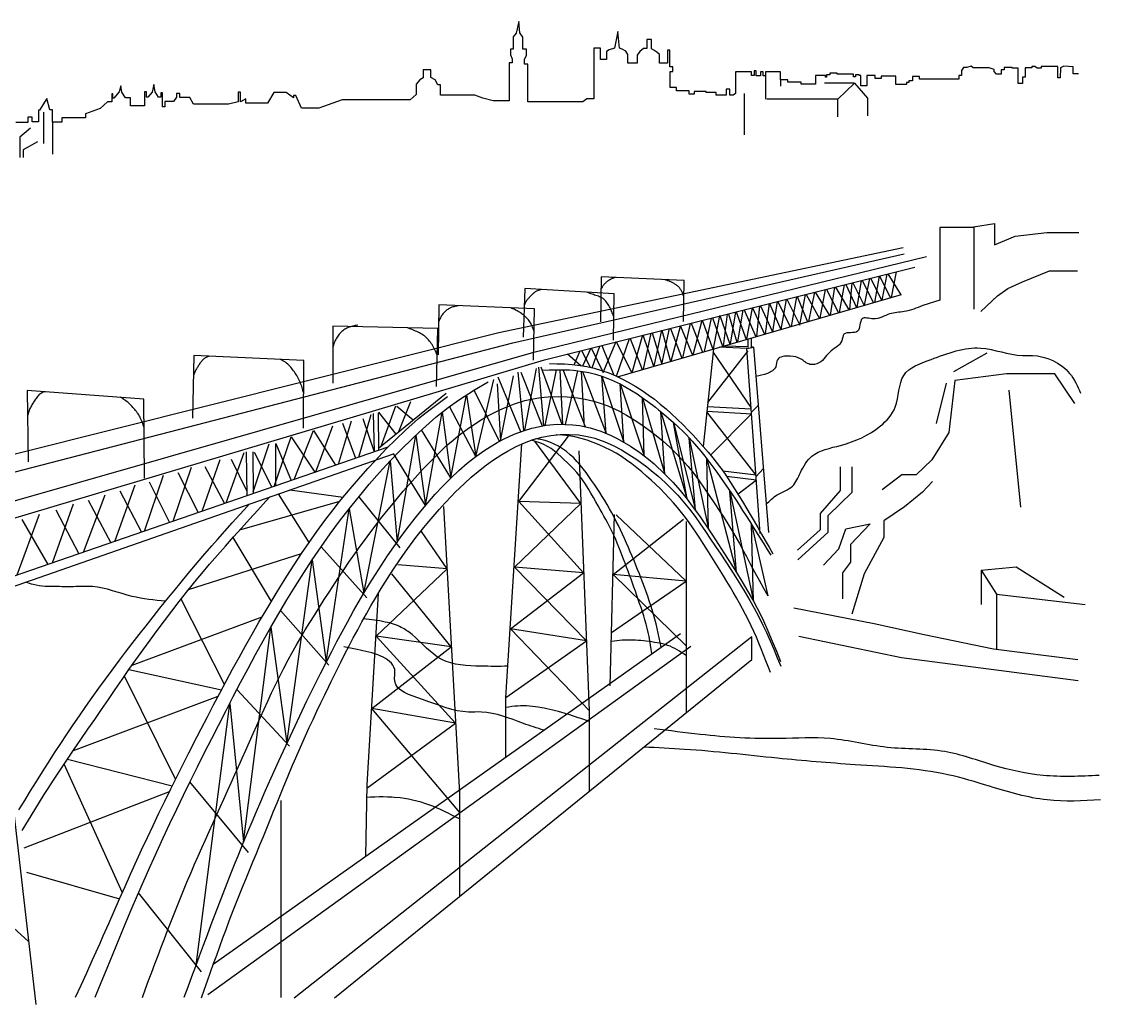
# Model space of a CAD drawing. Header units: millimetres. Extents: x 0 to 1.01, y 0 to 0.56.
# Drawn here: x 0.391 to 1.013, y -0.004 to 0.563 of the extents above; entities that cross this region are included whole.
import ezdxf

# ---------------------------------------------------------------- set-up
doc = ezdxf.new("R2010")
doc.units = ezdxf.units.MM
doc.layers.get('0').update_dxf_attribs({"color": 10})

msp = doc.modelspace()

# ---------------------------------------------------------------- linework, layer by layer
for points in [[(1.00041, 0.53291), (0.99742, 0.53291), (0.99742, 0.53685), (0.99209, 0.53721), (0.99005, 0.53641), (0.98983, 0.53058), (0.98845, 0.5305), (0.98852, 0.53699), (0.97889, 0.53699), (0.97889, 0.53612), (0.97656, 0.53612), (0.97532, 0.53706), (0.97356, 0.53706), (0.97356, 0.53634), (0.96962, 0.53634), (0.96962, 0.53101), (0.96824, 0.53101), (0.96824, 0.52737), (0.96561, 0.52737), (0.96561, 0.53604), (0.96226, 0.53604), (0.96226, 0.53648), (0.95751, 0.53648), (0.95751, 0.53524), (0.95576, 0.53524), (0.95576, 0.53262), (0.95306, 0.53262), (0.95175, 0.53429), (0.95175, 0.53539), (0.94898, 0.53634), (0.94577, 0.53634), (0.94431, 0.53634), (0.94351, 0.53634), (0.93971, 0.53634), (0.93862, 0.53736), (0.93607, 0.53655), (0.93417, 0.53655), (0.93293, 0.5348), (0.93293, 0.53182), (0.9314, 0.53182), (0.9314, 0.5297), (0.90878, 0.5297), (0.90878, 0.53123), (0.90477, 0.53123), (0.90477, 0.52883), (0.90265, 0.52883), (0.90265, 0.52781), (0.90119, 0.52781), (0.90119, 0.52664), (0.89726, 0.52664), (0.89514, 0.52664), (0.89514, 0.5316), (0.88653, 0.5316), (0.88653, 0.53023), (0.8832, 0.53023), (0.8832, 0.53194), (0.87834, 0.53194), (0.87834, 0.52602), (0.87483, 0.52602), (0.87483, 0.53198), (0.874, 0.53198), (0.874, 0.53231), (0.87173, 0.53231), (0.87173, 0.53111), (0.87058, 0.53111), (0.87058, 0.53272), (0.86119, 0.53272), (0.86119, 0.53318), (0.85703, 0.53318), (0.85703, 0.53235), (0.85504, 0.53235), (0.85504, 0.53092), (0.8544, 0.53092), (0.8544, 0.53198), (0.84876, 0.53198), (0.84876, 0.52681), (0.8404, 0.52681), (0.8404, 0.52806), (0.83281, 0.52806), (0.83281, 0.52947), (0.82849, 0.52947), (0.82849, 0.53409), (0.81993, 0.53409), (0.81993, 0.53178), (0.81851, 0.53178), (0.81851, 0.53409), (0.81695, 0.53409), (0.81695, 0.53171), (0.81456, 0.53171), (0.81456, 0.53454), (0.8133, 0.53454), (0.8133, 0.53193), (0.81173, 0.53193), (0.81173, 0.53394), (0.80257, 0.53394), (0.80257, 0.53007), (0.80257, 0.52427), (0.80257, 0.52144), (0.80116, 0.52054), (0.7993, 0.52054), (0.7993, 0.52404), (0.79714, 0.52404), (0.79714, 0.52062), (0.79133, 0.52062), (0.79133, 0.52206), (0.78564, 0.52206), (0.78564, 0.52274), (0.78083, 0.52274), (0.7788, 0.52274), (0.7788, 0.52108), (0.77579, 0.52108), (0.77579, 0.52296), (0.77142, 0.52296), (0.76849, 0.52296), (0.76849, 0.52499), (0.76488, 0.52499), (0.76488, 0.53424), (0.76638, 0.53424), (0.76638, 0.53695), (0.76458, 0.53695), (0.76458, 0.54642), (0.7633, 0.54642), (0.7633, 0.53898), (0.75961, 0.53898), (0.75878, 0.53898), (0.75878, 0.54296), (0.75878, 0.54402), (0.7572, 0.54537), (0.75547, 0.54642), (0.75404, 0.54725), (0.75404, 0.55259), (0.75148, 0.55259), (0.75148, 0.54755), (0.74945, 0.54755), (0.74735, 0.54574), (0.74577, 0.54356), (0.74577, 0.53898), (0.74043, 0.53898), (0.74043, 0.54394), (0.73925, 0.54601), (0.73712, 0.54709), (0.73561, 0.54761), (0.73457, 0.55729), (0.73278, 0.54757), (0.72971, 0.54677), (0.72816, 0.54568), (0.72816, 0.54281), (0.72816, 0.54116), (0.72466, 0.54116), (0.72466, 0.54757), (0.72089, 0.54757), (0.72089, 0.51848), (0.71877, 0.51848), (0.71672, 0.51848), (0.71454, 0.51679), (0.68278, 0.51679), (0.68278, 0.53839), (0.68072, 0.53839), (0.68072, 0.54129), (0.68198, 0.54336), (0.68198, 0.54702), (0.67989, 0.54702), (0.67989, 0.55409), (0.67817, 0.55649), (0.6775, 0.563), (0.67606, 0.5564), (0.67429, 0.5542), (0.67429, 0.54703), (0.67272, 0.54703), (0.67272, 0.54387), (0.67362, 0.54153), (0.67362, 0.53919), (0.67205, 0.53919), (0.67205, 0.51725), (0.66274, 0.51725), (0.65668, 0.51887), (0.65215, 0.52057), (0.63236, 0.52057), (0.63236, 0.52651), (0.63088, 0.52651), (0.62927, 0.52947), (0.62684, 0.53074), (0.62684, 0.53511), (0.62236, 0.53511), (0.62236, 0.53064), (0.62047, 0.52932), (0.61837, 0.5268), (0.61837, 0.52096), (0.61476, 0.51785), (0.57552, 0.51785), (0.5622, 0.51303), (0.55205, 0.51303), (0.54886, 0.52034), (0.54746, 0.52034), (0.54746, 0.51909), (0.54333, 0.52213), (0.53617, 0.52213), (0.53251, 0.5159), (0.52129, 0.5159)], [(0.81993, 0.53178), (0.81993, 0.51824)], [(0.82849, 0.52947), (0.82849, 0.52566)], [(0.52129, 0.5159), (0.51996, 0.5159), (0.51996, 0.51847), (0.51704, 0.51664), (0.51704, 0.52222), (0.51554, 0.52222), (0.51554, 0.51672), (0.51004, 0.51539), (0.48977, 0.51539), (0.48777, 0.51922), (0.48202, 0.51922), (0.48202, 0.52147), (0.4801, 0.52147), (0.4801, 0.5193), (0.47827, 0.51689), (0.47326, 0.51689), (0.47326, 0.51389), (0.47195, 0.51389), (0.47195, 0.52194), (0.47099, 0.52194), (0.47099, 0.51941), (0.46971, 0.51941), (0.46778, 0.5225), (0.46694, 0.52676), (0.46606, 0.52235), (0.46355, 0.51935), (0.46265, 0.51935), (0.46265, 0.52241), (0.46162, 0.52241), (0.46162, 0.51445), (0.45349, 0.51445), (0.45349, 0.51907), (0.45059, 0.51907), (0.44844, 0.52224), (0.44785, 0.526), (0.44699, 0.5224), (0.44387, 0.5188), (0.44333, 0.5188), (0.44333, 0.52132), (0.44263, 0.52132), (0.44263, 0.51665), (0.4402, 0.51665), (0.43595, 0.51288), (0.42746, 0.50971), (0.42746, 0.50745), (0.41379, 0.50745), (0.41379, 0.50503), (0.40852, 0.50503), (0.40852, 0.51202), (0.40697, 0.51202), (0.40526, 0.51862), (0.40099, 0.5118), (0.40038, 0.5118), (0.40038, 0.5051), (0.39666, 0.5051), (0.39666, 0.50776), (0.39433, 0.50776), (0.39433, 0.50471), (0.38735, 0.50471)], [(0.87119, 0.52742), (0.85395, 0.52742)], [(0.86165, 0.50811), (0.86165, 0.51824), (0.87119, 0.52742), (0.8788, 0.51885), (0.8788, 0.50871)], [(0.80765, 0.52157), (0.80765, 0.49769)], [(0.86165, 0.51824), (0.82059, 0.51824)], [(0.40328, 0.51075), (0.40328, 0.49267)], [(0.40849, 0.50505), (0.40849, 0.48658)], [(0.39572, 0.50142), (0.38962, 0.49641), (0.38962, 0.48462)], [(0.39984, 0.49366), (0.39159, 0.48894), (0.39159, 0.48452)], [(0.94021, 0.39714), (0.94021, 0.44425), (0.92048, 0.44425), (0.92048, 0.40234)], [(0.93993, 0.44452), (0.95193, 0.44656), (0.95193, 0.43419), (0.96396, 0.43917), (0.98218, 0.44141), (1.00057, 0.44141)], [(-0.00123, 0.21627), (0.66598, 0.38359), (0.89927, 0.43265)], [(-0.0001, 0.17594), (0.68614, 0.37236), (0.91285, 0.42752)], [(0.00014, 0.20312), (0.67409, 0.3777), (0.89988, 0.42893)], [(-0.00062, 0.16113), (0.6923, 0.36779), (0.90604, 0.42129)], [(0.88724, 0.40227), (0.89005, 0.41729)], [(0.8905, 0.4174), (0.89805, 0.40539)], [(0.89265, 0.40383), (0.89544, 0.41864)], [(0.94402, 0.39571), (0.95364, 0.40481), (0.95966, 0.40894), (0.96808, 0.41289), (0.98373, 0.41924), (0.99989, 0.41924)], [(0.77255, 0.39004), (0.77299, 0.41354), (0.72497, 0.41583), (0.72464, 0.38982)], [(0.7334, 0.41543), (0.73309, 0.41535), (0.73278, 0.41526), (0.73248, 0.41517), (0.73217, 0.41506), (0.73187, 0.41495), (0.73157, 0.41483), (0.73128, 0.4147), (0.73099, 0.41456), (0.73071, 0.41441), (0.73042, 0.41426), (0.73014, 0.41409), (0.72987, 0.41392), (0.72959, 0.41375), (0.72932, 0.41357), (0.72905, 0.41338), (0.72879, 0.41319), (0.72853, 0.413), (0.72827, 0.4128), (0.72801, 0.4126), (0.72776, 0.41239), (0.72752, 0.41218), (0.72728, 0.41196), (0.72706, 0.41173), (0.72684, 0.41149), (0.72663, 0.41124), (0.72643, 0.41099), (0.72624, 0.41073), (0.72605, 0.41046), (0.72587, 0.41019), (0.7257, 0.40992), (0.72553, 0.40964), (0.72536, 0.40936), (0.7252, 0.40908), (0.72504, 0.4088), (0.72488, 0.40852)], [(0.77281, 0.40389), (0.77269, 0.40433), (0.77257, 0.40477), (0.77243, 0.4052), (0.77229, 0.40563), (0.77213, 0.40606), (0.77197, 0.40649), (0.77179, 0.40691), (0.77159, 0.40732), (0.77138, 0.40773), (0.77115, 0.40813), (0.77091, 0.40851), (0.77065, 0.40889), (0.77037, 0.40925), (0.77008, 0.40959), (0.76977, 0.40992), (0.76944, 0.41024), (0.76909, 0.41054), (0.76874, 0.41082), (0.76837, 0.41109), (0.76799, 0.41135), (0.7676, 0.4116), (0.76721, 0.41183), (0.76682, 0.41205), (0.76641, 0.41227), (0.76601, 0.41247), (0.76559, 0.41266), (0.76518, 0.41285), (0.76476, 0.41302), (0.76434, 0.41319), (0.76391, 0.41335), (0.76349, 0.41351), (0.76306, 0.41366), (0.76263, 0.4138), (0.76219, 0.41394), (0.76176, 0.41407)], [(0.86247, 0.39512), (0.86544, 0.41113)], [(0.86622, 0.41132), (0.87234, 0.39797)], [(0.86847, 0.39685), (0.86988, 0.41224)], [(0.87033, 0.41235), (0.87682, 0.39926)], [(0.8727, 0.39807), (0.87522, 0.41358)], [(0.87556, 0.41366), (0.88227, 0.40083)], [(0.87708, 0.39934), (0.8801, 0.4148)], [(0.88054, 0.41491), (0.88691, 0.40218)], [(0.88293, 0.40102), (0.88555, 0.41616)], [(0.88559, 0.41617), (0.89205, 0.40366)], [(0.73207, 0.37921), (0.73251, 0.40588), (0.6811, 0.40894), (0.68012, 0.38093)], [(0.69042, 0.40839), (0.68997, 0.40826), (0.68952, 0.40813), (0.68908, 0.40799), (0.68864, 0.40783), (0.68822, 0.40766), (0.68781, 0.40746), (0.6874, 0.40725), (0.68701, 0.40702), (0.68664, 0.40676), (0.68627, 0.40648), (0.68592, 0.40619), (0.68557, 0.40588), (0.68523, 0.40556), (0.6849, 0.40523), (0.68457, 0.40489), (0.68424, 0.40455), (0.68392, 0.40421), (0.68359, 0.40387), (0.68327, 0.40352), (0.68295, 0.40318), (0.68264, 0.40283), (0.68234, 0.40248), (0.68206, 0.40211), (0.68179, 0.40174), (0.68155, 0.40135), (0.68133, 0.40095), (0.68113, 0.40053), (0.68095, 0.40011), (0.68077, 0.39967)], [(0.73229, 0.39295), (0.73201, 0.39364), (0.73172, 0.39434), (0.73143, 0.39503), (0.73113, 0.39572), (0.73082, 0.3964), (0.73049, 0.39708), (0.73016, 0.39776), (0.7298, 0.39844), (0.72944, 0.39911), (0.72905, 0.39977), (0.72864, 0.40042), (0.7282, 0.40105), (0.72774, 0.40164), (0.72723, 0.4022), (0.72669, 0.40271), (0.72611, 0.40316), (0.72549, 0.40355), (0.72484, 0.4039), (0.72415, 0.40422), (0.72345, 0.4045), (0.72273, 0.40476), (0.722, 0.40501), (0.72126, 0.40524), (0.72053, 0.40548), (0.7198, 0.40573), (0.71908, 0.40598), (0.71836, 0.40625), (0.71766, 0.40652), (0.71696, 0.40681)], [(0.73449, 0.35814), (0.89841, 0.4055)], [(0.83214, 0.4028), (0.83975, 0.38791), (0.84299, 0.40551)], [(0.84337, 0.4056), (0.85096, 0.39179)], [(0.8449, 0.39004), (0.84824, 0.40683)], [(0.84847, 0.40688), (0.85687, 0.3935)], [(0.85137, 0.39191), (0.85444, 0.40838)], [(0.85498, 0.40851), (0.86203, 0.39499)], [(0.85743, 0.39366), (0.85982, 0.40972)], [(0.86024, 0.40983), (0.86795, 0.3967)], [(0.68598, 0.36771), (0.68665, 0.39725), (0.63135, 0.39951), (0.63096, 0.37077)], [(0.64268, 0.39905), (0.64214, 0.39896), (0.6416, 0.39887), (0.64106, 0.39877), (0.64053, 0.39865), (0.64, 0.39852), (0.63948, 0.39837), (0.63896, 0.3982), (0.63846, 0.398), (0.63796, 0.39778), (0.63747, 0.39753), (0.63699, 0.39726), (0.63653, 0.39697), (0.63608, 0.39665), (0.63565, 0.39631), (0.63523, 0.39595), (0.63482, 0.39558), (0.63444, 0.39519), (0.63408, 0.39478), (0.63373, 0.39435), (0.6334, 0.39391), (0.63309, 0.39346), (0.6328, 0.393), (0.63253, 0.39253), (0.63228, 0.39205), (0.63204, 0.39156), (0.63181, 0.39107), (0.6316, 0.39056), (0.63141, 0.39006), (0.63122, 0.38955)], [(0.81494, 0.38138), (0.81664, 0.39892)], [(0.81707, 0.39902), (0.82391, 0.38397)], [(0.81979, 0.38278), (0.82214, 0.40029)], [(0.82227, 0.40033), (0.82871, 0.38536)], [(0.82415, 0.38404), (0.82681, 0.40146)], [(0.82701, 0.40151), (0.83416, 0.38693)], [(0.82895, 0.38543), (0.83195, 0.40275)], [(0.8348, 0.38712), (0.83786, 0.40423)], [(0.83813, 0.4043), (0.84419, 0.38983)], [(0.92048, 0.40234), (0.91063, 0.39915)], [(0.68635, 0.38414), (0.68614, 0.3848), (0.68592, 0.38546), (0.68569, 0.38611), (0.68544, 0.38675), (0.68517, 0.38738), (0.68489, 0.388), (0.68458, 0.38861), (0.68424, 0.3892), (0.68388, 0.38978), (0.68348, 0.39035), (0.68307, 0.39089), (0.68262, 0.39142), (0.68216, 0.39194), (0.68167, 0.39243), (0.68116, 0.39291), (0.68064, 0.39337), (0.6801, 0.39381), (0.67955, 0.39424), (0.67899, 0.39464), (0.67842, 0.39503), (0.67784, 0.3954), (0.67725, 0.39575), (0.67665, 0.39609), (0.67604, 0.39641), (0.67542, 0.39672), (0.6748, 0.39701), (0.67417, 0.39729), (0.67354, 0.39756), (0.6729, 0.39781)], [(0.78981, 0.37412), (0.7936, 0.39337), (0.79937, 0.37688)], [(0.79567, 0.37582), (0.79785, 0.39421)], [(0.79853, 0.39438), (0.80338, 0.37804)], [(0.79964, 0.37696), (0.80278, 0.39545)], [(0.80291, 0.39548), (0.80876, 0.3796)], [(0.80382, 0.37817), (0.80697, 0.3965)], [(0.80755, 0.39664), (0.81429, 0.38119)], [(0.80909, 0.37969), (0.81242, 0.39786)], [(0.81228, 0.39783), (0.8193, 0.38264)], [(0.63004, 0.35243), (0.63078, 0.38598), (0.5702, 0.38723), (0.57017, 0.35446)], [(0.5846, 0.38787), (0.58388, 0.38773), (0.58317, 0.38758), (0.58246, 0.38743), (0.58175, 0.38727), (0.58105, 0.38709), (0.58037, 0.38689), (0.57969, 0.38667), (0.57902, 0.38643), (0.57837, 0.38615), (0.57774, 0.38583), (0.57712, 0.38548), (0.57653, 0.38509), (0.57596, 0.38466), (0.57541, 0.3842), (0.57488, 0.3837), (0.57438, 0.38318), (0.57391, 0.38263), (0.57346, 0.38207), (0.57304, 0.38148), (0.57265, 0.38088), (0.57229, 0.38026), (0.57195, 0.37963), (0.57164, 0.37899), (0.57135, 0.37834), (0.57108, 0.37768), (0.57083, 0.37701), (0.5706, 0.37634), (0.57039, 0.37566), (0.57019, 0.37497)], [(0.63044, 0.37059), (0.63011, 0.37137), (0.62977, 0.37214), (0.62942, 0.3729), (0.62906, 0.37366), (0.62869, 0.37441), (0.62829, 0.37516), (0.62788, 0.37589), (0.62745, 0.37661), (0.62699, 0.37732), (0.6265, 0.37802), (0.62599, 0.3787), (0.62545, 0.37935), (0.62489, 0.37998), (0.62429, 0.38057), (0.62367, 0.38114), (0.62302, 0.38166), (0.62233, 0.38215), (0.62163, 0.3826), (0.6209, 0.38302), (0.62015, 0.38341), (0.61939, 0.38378), (0.61862, 0.38414), (0.61785, 0.38448), (0.61707, 0.38481), (0.61629, 0.38513), (0.61551, 0.38545), (0.61472, 0.38575), (0.61394, 0.38605), (0.61315, 0.38634)], [(0.76506, 0.38601), (0.77165, 0.36888)], [(0.76538, 0.36706), (0.77075, 0.38723), (0.77768, 0.37062)], [(0.77208, 0.369), (0.7765, 0.38887)], [(0.77698, 0.38899), (0.78352, 0.3723)], [(0.77811, 0.37074), (0.78325, 0.39081), (0.78954, 0.37404)], [(0.78461, 0.37262), (0.78872, 0.39193)], [(0.78932, 0.39208), (0.79509, 0.37565)], [(0.73389, 0.35842), (0.74135, 0.38007)], [(0.74184, 0.38019), (0.74878, 0.36227)], [(0.74298, 0.36059), (0.74913, 0.38231), (0.75529, 0.36415)], [(0.74956, 0.36249), (0.75397, 0.38323)], [(0.7545, 0.38336), (0.7601, 0.36535), (0.76451, 0.38587)], [(0.75562, 0.36424), (0.75999, 0.38497), (0.76507, 0.36697)], [(0.80989, 0.37504), (0.80991, 0.37993)], [(0.81181, 0.37509), (0.81188, 0.3805)], [(0.71444, 0.36441), (0.71931, 0.37473), (0.72628, 0.3606), (0.73376, 0.37852), (0.7425, 0.36045)], [(0.71989, 0.36328), (0.72433, 0.37581)], [(0.72536, 0.37607), (0.73235, 0.35909)], [(0.78981, 0.37412), (0.78399, 0.3179)], [(0.81681, 0.26759), (0.80918, 0.37447), (0.79308, 0.37507)], [(0.80989, 0.37532), (0.79567, 0.37582)], [(0.80918, 0.37447), (0.81289, 0.37521), (0.82159, 0.26827)], [(0.81289, 0.37521), (0.81181, 0.37525)], [(0.55333, 0.32843), (0.55349, 0.36742), (0.49009, 0.3704), (0.48926, 0.33427)], [(0.49894, 0.36999), (0.49845, 0.36982), (0.49797, 0.36964), (0.49751, 0.36944), (0.49706, 0.36921), (0.49662, 0.36896), (0.49621, 0.36869), (0.49581, 0.36839), (0.49543, 0.36806), (0.49507, 0.3677), (0.49472, 0.36732), (0.49439, 0.36693), (0.49407, 0.36652), (0.49376, 0.36609), (0.49346, 0.36566), (0.49317, 0.36522), (0.49288, 0.36478), (0.49259, 0.36435), (0.49231, 0.36391), (0.49204, 0.36347), (0.49177, 0.36303), (0.49151, 0.36258), (0.49126, 0.36214), (0.49102, 0.36168), (0.49079, 0.36123), (0.49058, 0.36077), (0.49037, 0.3603), (0.49018, 0.35983), (0.49, 0.35935), (0.48983, 0.35887)], [(0.55341, 0.34861), (0.5532, 0.34944), (0.55298, 0.35026), (0.55274, 0.35107), (0.5525, 0.35188), (0.55224, 0.35268), (0.55196, 0.35348), (0.55166, 0.35426), (0.55135, 0.35504), (0.55101, 0.35581), (0.55065, 0.35657), (0.55027, 0.35731), (0.54986, 0.35804), (0.54942, 0.35877), (0.54897, 0.35948), (0.5485, 0.36019), (0.54802, 0.36088), (0.54751, 0.36157), (0.547, 0.36225), (0.54647, 0.36292), (0.54593, 0.36358), (0.54537, 0.36422), (0.54479, 0.36483), (0.54418, 0.36541), (0.54355, 0.36595), (0.54288, 0.36644), (0.54218, 0.3669), (0.54146, 0.36732), (0.54072, 0.3677), (0.53995, 0.36806)], [(0.70558, 0.37125), (0.71335, 0.3646)], [(0.70953, 0.36505), (0.71294, 0.37296)], [(0.71377, 0.37317), (0.71864, 0.36357)], [(0.78661, 0.34324), (0.80996, 0.37295)], [(0.81162, 0.34029), (0.78964, 0.37246)], [(0.9285, 0.3612), (0.94782, 0.37195)], [(0.68104, 0.32723), (0.68772, 0.3628)], [(0.69192, 0.32982), (0.68911, 0.36357)], [(0.70261, 0.33062), (0.69034, 0.36357)], [(0.69148, 0.36184), (0.69529, 0.362), (0.6991, 0.36211), (0.70291, 0.36213), (0.70671, 0.36201), (0.70908, 0.36184), (0.71427, 0.36118), (0.71802, 0.36045), (0.72173, 0.35952), (0.72539, 0.3584), (0.72898, 0.3571), (0.7309, 0.35632), (0.73593, 0.35396), (0.73928, 0.35216), (0.74256, 0.35023), (0.74578, 0.34817), (0.74893, 0.34602), (0.75203, 0.34378), (0.75635, 0.34047), (0.75808, 0.3391), (0.76103, 0.33669), (0.76394, 0.33422), (0.76679, 0.33169), (0.76957, 0.32911), (0.7723, 0.32646), (0.77424, 0.32449), (0.77753, 0.32095), (0.78004, 0.3181), (0.78249, 0.31519), (0.78489, 0.31223), (0.78723, 0.30922), (0.78952, 0.30618), (0.79177, 0.3031), (0.79398, 0.29999), (0.7961, 0.29694), (0.79831, 0.29371), (0.80044, 0.29055), (0.80254, 0.28738), (0.80462, 0.2842), (0.80669, 0.281), (0.80874, 0.2778), (0.81077, 0.27459), (0.8128, 0.27137), (0.81545, 0.26715), (0.81684, 0.26492), (0.81885, 0.2617), (0.82086, 0.25846), (0.82286, 0.25523)], [(0.69272, 0.32998), (0.69926, 0.36211)], [(0.69518, 0.36567), (0.69954, 0.3656), (0.7039, 0.36547), (0.70823, 0.3652), (0.71297, 0.36467), (0.71683, 0.364), (0.72107, 0.36301), (0.72526, 0.36177), (0.72938, 0.36031), (0.73343, 0.35864), (0.73739, 0.35677), (0.74066, 0.35506), (0.74502, 0.35252), (0.74869, 0.35017), (0.75226, 0.34768), (0.75574, 0.34507), (0.75914, 0.34234), (0.76247, 0.33952), (0.76572, 0.33661), (0.76891, 0.33362), (0.77251, 0.33012), (0.77512, 0.32749), (0.77814, 0.32434), (0.78109, 0.32115), (0.78399, 0.3179), (0.7868, 0.31459), (0.78955, 0.31122), (0.79331, 0.30632), (0.79478, 0.3043), (0.79727, 0.30074), (0.79968, 0.29713), (0.80204, 0.29347), (0.80434, 0.28978), (0.8066, 0.28606), (0.80911, 0.28186), (0.81105, 0.27858), (0.81324, 0.27482), (0.81542, 0.27106), (0.8176, 0.2673), (0.81976, 0.26353), (0.82192, 0.25976), (0.82408, 0.25599)], [(0.70284, 0.33061), (0.70133, 0.36212)], [(0.71604, 0.32917), (0.70319, 0.36212)], [(0.70456, 0.33056), (0.71159, 0.36152)], [(0.71546, 0.32929), (0.71361, 0.36126)], [(0.71427, 0.36118), (0.72785, 0.32541), (0.72539, 0.3584), (0.73812, 0.32028), (0.73593, 0.35396), (0.74986, 0.31244), (0.74893, 0.34602), (0.76187, 0.30191), (0.75955, 0.33789), (0.7746, 0.28756), (0.76679, 0.33169), (0.77941, 0.28105), (0.77588, 0.32272), (0.78699, 0.27007), (0.78606, 0.31073), (0.80314, 0.24521), (0.79938, 0.29213), (0.81286, 0.22869), (0.81179, 0.27298), (0.82126, 0.23173)], [(0.43305, 0.00009), (0.43648, 0.00853), (0.43992, 0.01695), (0.44338, 0.02537), (0.44685, 0.03379), (0.45036, 0.04219), (0.45389, 0.05057), (0.45747, 0.05893), (0.4611, 0.06728), (0.46478, 0.07559), (0.46687, 0.08025), (0.47233, 0.09214), (0.4762, 0.10038), (0.48012, 0.10859), (0.48409, 0.11677), (0.4881, 0.12494), (0.49215, 0.13309), (0.49623, 0.14123), (0.50034, 0.14936), (0.50419, 0.15692), (0.50862, 0.16558), (0.5128, 0.17367), (0.51702, 0.18174), (0.52129, 0.18979), (0.52561, 0.1978), (0.53001, 0.20577), (0.53448, 0.2137), (0.53903, 0.22158), (0.54368, 0.2294), (0.54844, 0.23715), (0.55342, 0.245), (0.55832, 0.25244), (0.56345, 0.25996), (0.56872, 0.26739), (0.57412, 0.27472), (0.57967, 0.28194), (0.58725, 0.29135), (0.5912, 0.29603), (0.59719, 0.30288), (0.60335, 0.30959), (0.60966, 0.31614), (0.61615, 0.32253), (0.62003, 0.3262), (0.62969, 0.33475), (0.6368, 0.34043), (0.6427, 0.34467), (0.65193, 0.35052), (0.65979, 0.35512)], [(0.49131, 0.01855), (0.51071, 0.16962), (0.51874, 0.08956), (0.53448, 0.2137), (0.5437, 0.1466), (0.55832, 0.25244), (0.56636, 0.19338), (0.57967, 0.28194), (0.5881, 0.23318), (0.60335, 0.30959), (0.60728, 0.26255), (0.61809, 0.32436), (0.62364, 0.28375), (0.63325, 0.33759), (0.63839, 0.29976), (0.64731, 0.34759), (0.65266, 0.31201), (0.66306, 0.35654)], [(0.66504, 0.35397), (0.66704, 0.32117), (0.67439, 0.35863)], [(0.67875, 0.32639), (0.66556, 0.3579)], [(0.68041, 0.32701), (0.67712, 0.3608)], [(0.69121, 0.32968), (0.67881, 0.3605)], [(0.99831, 0.34272), (0.98672, 0.35982), (0.95885, 0.35982), (0.92905, 0.35596), (0.92574, 0.3259)], [(0.4616, 0.29968), (0.46109, 0.34525), (0.39393, 0.35025), (0.39437, 0.30902)], [(0.40435, 0.34947), (0.40374, 0.34931), (0.40315, 0.34912), (0.40258, 0.34889), (0.40204, 0.34863), (0.40152, 0.34832), (0.40103, 0.34797), (0.40058, 0.34757), (0.40015, 0.34713), (0.39975, 0.34665), (0.39937, 0.34615), (0.399, 0.34563), (0.39864, 0.34509), (0.39828, 0.34456), (0.39793, 0.34402), (0.39759, 0.34349), (0.39725, 0.34296), (0.39692, 0.34243), (0.3966, 0.34189), (0.39629, 0.34135), (0.39599, 0.34081), (0.39571, 0.34026), (0.39545, 0.3397), (0.39521, 0.33913), (0.39499, 0.33855), (0.39478, 0.33797), (0.39459, 0.33738), (0.39441, 0.33678), (0.39424, 0.33618), (0.39409, 0.33557)], [(0.59655, 0.31681), (0.63558, 0.34869)], [(0.66637, 0.32082), (0.65176, 0.35041)], [(0.92408, 0.3543), (0.91829, 0.33114)], [(0.96033, 0.35042), (0.96705, 0.28288)], [(0.42175, 0.00009), (0.42498, 0.00715), (0.42822, 0.01422), (0.43143, 0.0213), (0.43591, 0.03124), (0.4378, 0.03548), (0.44094, 0.04259), (0.44407, 0.04971), (0.4472, 0.05682), (0.45034, 0.06394), (0.45349, 0.07104), (0.45811, 0.08127), (0.45991, 0.0852), (0.46319, 0.09225), (0.46651, 0.09928), (0.46986, 0.10629), (0.47326, 0.11328), (0.47669, 0.12026), (0.48015, 0.12722), (0.48363, 0.13417), (0.48715, 0.1411), (0.49198, 0.15055), (0.49424, 0.15494), (0.49781, 0.16184), (0.50141, 0.16873), (0.50504, 0.17561), (0.5087, 0.18246), (0.5124, 0.1893), (0.51614, 0.19612), (0.51991, 0.20291), (0.52374, 0.20968), (0.52762, 0.21642), (0.53155, 0.22313), (0.53751, 0.23306), (0.53959, 0.23646), (0.54371, 0.24306), (0.5479, 0.24962), (0.55219, 0.25612), (0.55656, 0.26255), (0.56104, 0.26891), (0.56563, 0.27518), (0.57034, 0.28136), (0.57406, 0.28605), (0.58016, 0.29341), (0.58525, 0.29928), (0.59043, 0.30508), (0.59444, 0.30944), (0.60107, 0.31645), (0.60655, 0.32198), (0.61217, 0.32735), (0.6197, 0.33395), (0.624, 0.33741), (0.63019, 0.34212), (0.63646, 0.34672)], [(0.46128, 0.32885), (0.46104, 0.3296), (0.46079, 0.33035), (0.46053, 0.33109), (0.46026, 0.33183), (0.45997, 0.33256), (0.45967, 0.33328), (0.45934, 0.33399), (0.459, 0.33469), (0.45863, 0.33538), (0.45824, 0.33605), (0.45782, 0.33672), (0.45738, 0.33737), (0.45693, 0.33801), (0.45645, 0.33864), (0.45595, 0.33925), (0.45544, 0.33986), (0.45491, 0.34044), (0.45437, 0.34102), (0.45382, 0.34158), (0.45325, 0.34213), (0.45266, 0.34266), (0.45207, 0.34317), (0.45146, 0.34367), (0.45084, 0.34415), (0.45021, 0.34461), (0.44956, 0.34505), (0.44891, 0.34547), (0.44824, 0.34587), (0.44756, 0.34625)], [(0.46035, 0.00004), (0.46214, 0.00488), (0.46393, 0.00972), (0.46573, 0.01456), (0.46754, 0.01939), (0.46935, 0.02422), (0.47118, 0.02905), (0.47301, 0.03387), (0.47487, 0.03868), (0.47674, 0.04349), (0.47862, 0.04829), (0.48053, 0.05307), (0.48247, 0.05785), (0.48443, 0.06262), (0.48607, 0.06655), (0.48843, 0.07212), (0.49047, 0.07685), (0.49254, 0.08157), (0.49463, 0.08629), (0.49673, 0.091), (0.49884, 0.0957), (0.50097, 0.1004), (0.5031, 0.10509), (0.50524, 0.10979), (0.50737, 0.11448), (0.50951, 0.11918), (0.51164, 0.12388), (0.51376, 0.12858), (0.51675, 0.13527), (0.51797, 0.13801), (0.52005, 0.14274), (0.52213, 0.14746), (0.52421, 0.15219), (0.5263, 0.15691), (0.52841, 0.16163), (0.53053, 0.16633), (0.53269, 0.17102), (0.53488, 0.17568), (0.53711, 0.18033), (0.53939, 0.18495), (0.54172, 0.18954), (0.54452, 0.19484), (0.54659, 0.19863), (0.54912, 0.20312), (0.55171, 0.20758), (0.55435, 0.21201), (0.55704, 0.21641), (0.55976, 0.22079), (0.56252, 0.22516), (0.56531, 0.2295), (0.56812, 0.23383), (0.56983, 0.23646), (0.57378, 0.24246), (0.57663, 0.24676), (0.57952, 0.25103), (0.58381, 0.25723), (0.58541, 0.2595), (0.58842, 0.26368), (0.59148, 0.26784), (0.59459, 0.27195), (0.59774, 0.27604), (0.60208, 0.2815), (0.60419, 0.28409), (0.60748, 0.28806), (0.61082, 0.29199), (0.6142, 0.29588), (0.61764, 0.29973), (0.62219, 0.30469), (0.62466, 0.3073), (0.62825, 0.31101), (0.63193, 0.31464), (0.6357, 0.31817), (0.63958, 0.32157), (0.64256, 0.32401), (0.64772, 0.3279), (0.65199, 0.33081), (0.65637, 0.33354), (0.66087, 0.33609), (0.66654, 0.33896), (0.67018, 0.34061), (0.67499, 0.34251), (0.68098, 0.34437), (0.68492, 0.34525), (0.69002, 0.34603), (0.69439, 0.34643), (0.70034, 0.34664), (0.7055, 0.3465), (0.71141, 0.34592), (0.71574, 0.34519), (0.72078, 0.34401), (0.72572, 0.34248), (0.72895, 0.34128), (0.73521, 0.33845), (0.73975, 0.336), (0.74417, 0.33331), (0.74848, 0.33042), (0.75267, 0.32736), (0.75676, 0.32418), (0.76074, 0.32087), (0.76459, 0.31743), (0.7683, 0.31384), (0.77278, 0.30907), (0.77522, 0.30622), (0.77844, 0.3022), (0.78153, 0.29807), (0.78451, 0.29386), (0.78743, 0.28958), (0.79058, 0.28485), (0.79313, 0.28096), (0.79595, 0.27663), (0.7987, 0.27227), (0.80139, 0.26787), (0.80483, 0.26194), (0.80649, 0.25891), (0.8089, 0.25436), (0.81128, 0.24978), (0.81467, 0.24339), (0.81615, 0.24069), (0.81869, 0.2362), (0.82126, 0.23173)], [(0.60834, 0.32643), (0.61525, 0.34383)], [(0.58524, 0.31174), (0.5923, 0.33623)], [(0.59348, 0.33686), (0.59406, 0.31478)], [(0.59629, 0.33725), (0.59656, 0.31564)], [(0.59649, 0.33758), (0.60658, 0.325)], [(0.59805, 0.31803), (0.60656, 0.34128)], [(0.60709, 0.34118), (0.61667, 0.33325)], [(0.65266, 0.31201), (0.63756, 0.34097)], [(0.8144, 0.30137), (0.78606, 0.33793)], [(0.8119, 0.33642), (0.78607, 0.33799)], [(0.81168, 0.33946), (0.78634, 0.34066)], [(0.78818, 0.3129), (0.81161, 0.33644)], [(0.8118, 0.33775), (0.81563, 0.34152)], [(0.48452, 0.00012), (0.48672, 0.00611), (0.48893, 0.01211), (0.49114, 0.0181), (0.49336, 0.02408), (0.49558, 0.03007), (0.49782, 0.03605), (0.50007, 0.04203), (0.50233, 0.048), (0.50461, 0.05396), (0.50691, 0.05992), (0.50922, 0.06586), (0.51156, 0.0718), (0.51393, 0.07773), (0.51553, 0.0817), (0.51874, 0.08956), (0.52119, 0.09546), (0.52366, 0.10135), (0.52616, 0.10722), (0.52869, 0.11308), (0.53124, 0.11894), (0.53463, 0.12662), (0.53642, 0.13061), (0.53904, 0.13643), (0.54169, 0.14224), (0.54436, 0.14804), (0.54706, 0.15382), (0.54978, 0.1596), (0.55253, 0.16536), (0.5553, 0.17111), (0.5581, 0.17685), (0.56093, 0.18258), (0.56311, 0.18695), (0.56667, 0.194), (0.56958, 0.19968), (0.57254, 0.20535), (0.57554, 0.21098), (0.57859, 0.21659), (0.58216, 0.22298), (0.58486, 0.22769), (0.5881, 0.23318), (0.5914, 0.23862), (0.59479, 0.24403), (0.59825, 0.24938), (0.60179, 0.25469), (0.60542, 0.25995), (0.60914, 0.26516), (0.61296, 0.27031), (0.61767, 0.27642), (0.62091, 0.28046), (0.62504, 0.28543), (0.6293, 0.2903), (0.6337, 0.29504), (0.63824, 0.29961), (0.64293, 0.304), (0.64778, 0.30819), (0.65281, 0.31213), (0.65802, 0.3158), (0.66504, 0.32011), (0.66904, 0.32224), (0.67485, 0.32493), (0.68084, 0.32717), (0.68501, 0.32842), (0.69332, 0.33011), (0.69972, 0.3307), (0.70876, 0.33044), (0.71249, 0.32994), (0.71875, 0.32858), (0.72487, 0.32664), (0.73082, 0.32418), (0.73419, 0.32255), (0.74205, 0.31802), (0.74733, 0.3144), (0.75239, 0.31048), (0.75559, 0.30777), (0.76187, 0.30191), (0.76631, 0.2973), (0.77055, 0.29251), (0.7746, 0.28756), (0.77668, 0.28485), (0.78214, 0.27725), (0.78699, 0.27007), (0.78927, 0.26666), (0.79279, 0.26133), (0.79628, 0.25599), (0.80086, 0.24884), (0.80314, 0.24521), (0.80649, 0.23976), (0.80974, 0.23426), (0.81286, 0.22869), (0.8171, 0.2205), (0.81863, 0.21731), (0.82125, 0.21149), (0.82375, 0.20561), (0.82616, 0.1997), (0.82853, 0.19376)], [(0.5735, 0.30768), (0.58105, 0.33258)], [(0.57573, 0.33137), (0.58336, 0.31109)], [(0.58744, 0.33395), (0.5941, 0.31479)], [(0.49443, -0.00025), (0.49617, 0.0047), (0.49792, 0.00965), (0.49967, 0.01459), (0.50144, 0.01954), (0.50321, 0.02448), (0.505, 0.02941), (0.50681, 0.03433), (0.50863, 0.03925), (0.51049, 0.04416), (0.5128, 0.05018), (0.51427, 0.05395), (0.51621, 0.05882), (0.51817, 0.06369), (0.52014, 0.06855), (0.52213, 0.0734), (0.52413, 0.07826), (0.52613, 0.08311), (0.52813, 0.08796), (0.53013, 0.09281), (0.53214, 0.09773), (0.53409, 0.10253), (0.53605, 0.1074), (0.53802, 0.11226), (0.53999, 0.11713), (0.54197, 0.12198), (0.54397, 0.12683), (0.54694, 0.13392), (0.54805, 0.1365), (0.55013, 0.14132), (0.55225, 0.14612), (0.5544, 0.1509), (0.55658, 0.15568), (0.55878, 0.16044), (0.56101, 0.16519), (0.56326, 0.16993), (0.56553, 0.17466), (0.56783, 0.17938), (0.56928, 0.18235), (0.57247, 0.1888), (0.57482, 0.19349), (0.5772, 0.19816), (0.57961, 0.20282), (0.58205, 0.20747), (0.58456, 0.21216), (0.58704, 0.2167), (0.58959, 0.22129), (0.59219, 0.22585), (0.59484, 0.23038), (0.59754, 0.23488), (0.59914, 0.23748), (0.60312, 0.24377), (0.606, 0.24816), (0.60895, 0.25251), (0.61196, 0.25681), (0.61504, 0.26106), (0.61819, 0.26526), (0.6228, 0.27116), (0.62469, 0.2735), (0.62806, 0.27752), (0.6315, 0.28148), (0.63503, 0.28537), (0.63864, 0.28918), (0.64084, 0.29142), (0.64614, 0.29655), (0.65004, 0.30008), (0.65405, 0.30349), (0.65818, 0.30674), (0.66243, 0.30983), (0.66777, 0.31332), (0.67135, 0.31542), (0.67602, 0.31786), (0.68082, 0.32001), (0.68577, 0.32182), (0.69084, 0.32324), (0.69605, 0.32423), (0.70134, 0.32478), (0.70665, 0.32487), (0.71195, 0.32451), (0.71718, 0.32368), (0.72142, 0.32263), (0.72724, 0.3206), (0.73204, 0.31844), (0.73669, 0.31596), (0.74264, 0.31229), (0.74557, 0.31031), (0.75134, 0.30611), (0.75398, 0.30403), (0.75802, 0.30067), (0.76194, 0.29715), (0.76571, 0.29349), (0.76933, 0.28969), (0.77221, 0.28641), (0.77607, 0.28164), (0.77921, 0.27744), (0.78225, 0.27316), (0.78522, 0.26882), (0.78817, 0.26445), (0.79108, 0.26011), (0.794, 0.25575), (0.7969, 0.25138), (0.79981, 0.24695), (0.80261, 0.24257), (0.8054, 0.23812), (0.80813, 0.23363), (0.81078, 0.22909), (0.81334, 0.22451), (0.81581, 0.21988), (0.81832, 0.21487), (0.82041, 0.21046), (0.82255, 0.20567), (0.82461, 0.20084), (0.82663, 0.19599), (0.82862, 0.19113)], [(0.54797, 0.29888), (0.55916, 0.32712), (0.57185, 0.30712)], [(0.5605, 0.3032), (0.5702, 0.32987)], [(0.63839, 0.29976), (0.62138, 0.32739)], [(0.71827, 0.16544), (0.67265, 0.21265), (0.71494, 0.24491), (0.67751, 0.28611), (0.70622, 0.32385)], [(0.82278, 0.18745), (0.82146, 0.19087), (0.82014, 0.19428), (0.8188, 0.19768), (0.81744, 0.20108), (0.81604, 0.20445), (0.81461, 0.20781), (0.81313, 0.21115), (0.8116, 0.21446), (0.81001, 0.21774), (0.80836, 0.22099), (0.80666, 0.22421), (0.8049, 0.22741), (0.8031, 0.23059), (0.80127, 0.23375), (0.79941, 0.23689), (0.79751, 0.24003), (0.7956, 0.24315), (0.79368, 0.24626), (0.79175, 0.24938), (0.78981, 0.25249), (0.78788, 0.2556), (0.78594, 0.25871), (0.78399, 0.2618), (0.78202, 0.26488), (0.78002, 0.26794), (0.77797, 0.27096), (0.77587, 0.27395), (0.77371, 0.27688), (0.77147, 0.27977), (0.76916, 0.28259), (0.76678, 0.28536), (0.76434, 0.28808), (0.76182, 0.29074), (0.75925, 0.29334), (0.75662, 0.29589), (0.75393, 0.29839), (0.7512, 0.30083), (0.74842, 0.30322), (0.74559, 0.30555), (0.7427, 0.30781), (0.73975, 0.30997), (0.73673, 0.31202), (0.73363, 0.31394), (0.73044, 0.31571), (0.72717, 0.31735), (0.72383, 0.31885), (0.72043, 0.32021), (0.71697, 0.32144), (0.71346, 0.32252), (0.70991, 0.32341), (0.70632, 0.32408), (0.7027, 0.32446), (0.69906, 0.3246)], [(0.92574, 0.3259), (0.91581, 0.31019), (0.9068, 0.30154), (0.8985, 0.30154), (0.88725, 0.29289)], [(0.00071, 0.11007), (0.60219, 0.31758)], [(0.52428, 0.29167), (0.53353, 0.31939)], [(0.53629, 0.29485), (0.54622, 0.32336), (0.55987, 0.30298)], [(0.53742, 0.29524), (0.53727, 0.31967), (0.54623, 0.29828)], [(0.67004, 0.17303), (0.71665, 0.20569), (0.67499, 0.24828), (0.71341, 0.28494), (0.68678, 0.321)], [(0.67004, 0.13864), (0.67004, 0.17303), (0.67931, 0.3194)], [(0.75436, 0.19837), (0.75398, 0.20083), (0.75358, 0.20328), (0.75315, 0.20573), (0.75269, 0.20817), (0.75218, 0.2106), (0.75161, 0.21301), (0.75099, 0.21541), (0.75031, 0.2178), (0.74959, 0.22018), (0.74883, 0.22255), (0.74804, 0.22491), (0.74724, 0.22726), (0.74642, 0.22961), (0.7456, 0.23195), (0.74478, 0.2343), (0.74395, 0.23663), (0.74311, 0.23897), (0.74227, 0.2413), (0.74141, 0.24364), (0.74056, 0.24597), (0.73969, 0.2483), (0.73882, 0.25063), (0.73793, 0.25295), (0.73705, 0.25526), (0.73615, 0.25754), (0.73525, 0.25979), (0.73433, 0.262), (0.73342, 0.26416), (0.73249, 0.26625), (0.73156, 0.26828), (0.73062, 0.27024), (0.72967, 0.27211), (0.72871, 0.27394), (0.72771, 0.27576), (0.72668, 0.2776), (0.7256, 0.27951), (0.72446, 0.28151), (0.72325, 0.28365), (0.72196, 0.28596), (0.72058, 0.28844), (0.71912, 0.29102), (0.7176, 0.29363), (0.71601, 0.29618), (0.71437, 0.2986), (0.71268, 0.30083), (0.71095, 0.3029), (0.70919, 0.30483), (0.70741, 0.30666), (0.7056, 0.30843), (0.70378, 0.31018), (0.70195, 0.3119), (0.70008, 0.31358), (0.69816, 0.31516), (0.69616, 0.31662), (0.69407, 0.31792), (0.69188, 0.31902), (0.68959, 0.31996), (0.68724, 0.32077), (0.68484, 0.32151)], [(0.75965, 0.20211), (0.75912, 0.20482), (0.75858, 0.20752), (0.758, 0.21022), (0.75739, 0.21291), (0.75672, 0.21558), (0.75601, 0.21825), (0.75526, 0.2209), (0.75447, 0.22355), (0.75364, 0.22618), (0.75278, 0.2288), (0.75189, 0.23142), (0.75098, 0.23402), (0.75004, 0.23662), (0.74908, 0.23921), (0.74811, 0.24179), (0.74711, 0.24436), (0.7461, 0.24692), (0.74506, 0.24948), (0.74401, 0.25203), (0.74295, 0.25457), (0.74187, 0.25711), (0.74077, 0.25965), (0.73966, 0.26218), (0.73853, 0.2647), (0.73737, 0.26721), (0.7362, 0.26971), (0.735, 0.2722), (0.73377, 0.27467), (0.73251, 0.27713), (0.73121, 0.27956), (0.72989, 0.28198), (0.72852, 0.28437), (0.72712, 0.28674), (0.72567, 0.28908), (0.72419, 0.2914), (0.72267, 0.29371), (0.72113, 0.296), (0.71956, 0.29828), (0.71796, 0.30055), (0.71633, 0.3028), (0.71465, 0.30501), (0.71291, 0.30716), (0.7111, 0.30924), (0.70919, 0.31124), (0.70718, 0.31313), (0.70505, 0.31489), (0.70279, 0.31652), (0.70043, 0.31798), (0.69796, 0.31927), (0.69541, 0.32035), (0.69279, 0.32122), (0.69011, 0.32186), (0.68739, 0.32232)], [(-0.00013, 0.10247), (0.60529, 0.3137)], [(0.50876, 0.28535), (0.51904, 0.31437)], [(0.52027, 0.31485), (0.52069, 0.28947)], [(0.52406, 0.31475), (0.52429, 0.29071)], [(0.52491, 0.31466), (0.53507, 0.29443)], [(0.62364, 0.28375), (0.60521, 0.3138)], [(0.71827, 0.11862), (0.71827, 0.16544), (0.71233, 0.31529)], [(0.47814, 0.27479), (0.48876, 0.3059)], [(0.49481, 0.28054), (0.50522, 0.31042)], [(0.49631, 0.30633), (0.50762, 0.28496)], [(0.51156, 0.31059), (0.52065, 0.29202)], [(0.86294, 0.30608), (0.86294, 0.29238), (0.85147, 0.27924), (0.85147, 0.26973), (0.83832, 0.25799)], [(0.8386, 0.2524), (0.85595, 0.26834), (0.85595, 0.27812), (0.86994, 0.29154), (0.86994, 0.30608)], [(0.46154, 0.26906), (0.4726, 0.30122)], [(0.48076, 0.30288), (0.49253, 0.27975)], [(0.8144, 0.30141), (0.79529, 0.30356)], [(0.81461, 0.29847), (0.79736, 0.3006)], [(0.81446, 0.30051), (0.8186, 0.30501)], [(0.44439, 0.26314), (0.45615, 0.29579)], [(0.4643, 0.29745), (0.47601, 0.27405)], [(0.54536, 0.29279), (0.57627, 0.28871)], [(0.81461, 0.2985), (0.80402, 0.29029)], [(0.91618, 0.29772), (0.91054, 0.29142), (0.90011, 0.28296), (0.88817, 0.27493), (0.88817, 0.26528), (0.87677, 0.24445), (0.86976, 0.22103)], [(0.39093, 0.09636), (0.39455, 0.10231), (0.39819, 0.10824), (0.40371, 0.11706), (0.40561, 0.12002), (0.40941, 0.12585), (0.41326, 0.13165), (0.41715, 0.13743), (0.42106, 0.14319), (0.42487, 0.14878), (0.4289, 0.1547), (0.43282, 0.16045), (0.43675, 0.1662), (0.44069, 0.17195), (0.44464, 0.17768), (0.4486, 0.1834), (0.45259, 0.18911), (0.45661, 0.19479), (0.46267, 0.20324), (0.46475, 0.2061), (0.46887, 0.21171), (0.47304, 0.21729), (0.47725, 0.22284), (0.48151, 0.22835), (0.48582, 0.23381), (0.49235, 0.24186), (0.49462, 0.2446), (0.49911, 0.24992), (0.50365, 0.2552), (0.50823, 0.26044), (0.51285, 0.26565), (0.5175, 0.27083), (0.52218, 0.27599), (0.52688, 0.28113), (0.53159, 0.28627), (0.53392, 0.2888)], [(0.42644, 0.25695), (0.43894, 0.29005)], [(0.42912, 0.28688), (0.4421, 0.26235)], [(0.44739, 0.29232), (0.45981, 0.26846)], [(0.5166, 0.26982), (0.57433, 0.28638)], [(0.55657, 0.26256), (0.53882, 0.29051)], [(0.60906, 0.25942), (0.58532, 0.28896)], [(0.38904, 0.10822), (0.39245, 0.11371), (0.39586, 0.1192), (0.39928, 0.12468), (0.40272, 0.13015), (0.40619, 0.13561), (0.40968, 0.14105), (0.4132, 0.14646), (0.41659, 0.15159), (0.42037, 0.15721), (0.42402, 0.16254), (0.42771, 0.16785), (0.43144, 0.17313), (0.4352, 0.17838), (0.43901, 0.1836), (0.44284, 0.18881), (0.44715, 0.19457), (0.4506, 0.19914), (0.45453, 0.20427), (0.45848, 0.20938), (0.46246, 0.21447), (0.46646, 0.21955), (0.47049, 0.2246), (0.47545, 0.23078), (0.4786, 0.23466), (0.48269, 0.23966), (0.48681, 0.24464), (0.49096, 0.2496), (0.49514, 0.25452), (0.50036, 0.26057), (0.50362, 0.26428), (0.50791, 0.2691), (0.51223, 0.27391), (0.51658, 0.27869), (0.52094, 0.28346), (0.52203, 0.28465)], [(0.40852, 0.25077), (0.42062, 0.28475)], [(0.4104, 0.2813), (0.42376, 0.25602)], [(0.52434, 0.28546), (0.52434, 0.28542)], [(0.64341, 0.05803), (0.64341, 0.11783), (0.63432, 0.28325)], [(0.71341, 0.28494), (0.67751, 0.28611)], [(0.38816, 0.24374), (0.401, 0.27887)], [(0.39073, 0.2757), (0.40576, 0.24981)], [(0.73033, 0.17975), (0.73276, 0.27856)], [(0.73109, 0.2106), (0.77415, 0.24011), (0.73366, 0.2784)], [(0.77424, 0.2026), (0.73204, 0.2441), (0.77262, 0.27594)], [(0.77424, 0.16419), (0.77424, 0.27461)], [(0.58978, 0.12081), (0.64107, 0.15832), (0.59527, 0.20846), (0.63612, 0.24719), (0.62145, 0.2689)], [(0.85343, 0.24932), (0.8621, 0.25883), (0.8663, 0.27029), (0.88032, 0.27323)], [(0.88032, 0.27323), (0.86892, 0.26129), (0.86892, 0.25114), (0.86433, 0.24492), (0.86433, 0.22995)], [(0.53477, 0.22851), (0.51264, 0.26542)], [(0.48702, 0.23528), (0.55222, 0.25616)], [(0.58978, 0.23049), (0.56344, 0.25994)], [(0.63612, 0.24719), (0.60764, 0.24952)], [(0.64359, 0.10661), (0.59275, 0.16665), (0.63855, 0.20221), (0.60418, 0.24433)], [(0.71494, 0.24491), (0.67499, 0.24828)], [(0.77415, 0.24011), (0.73204, 0.2441)], [(0.94433, 0.24651), (0.96444, 0.24851), (0.99223, 0.23091)], [(0.94433, 0.24651), (0.9531, 0.23267), (1.00434, 0.22667)], [(0.94433, 0.24651), (0.94433, 0.22669)], [(0.58929, 0.08158), (0.58996, 0.12268), (0.59662, 0.23311)], [(0.9531, 0.23267), (0.9531, 0.20078)], [(0.37386, -0.00053), (0.36037, 0.21876), (0.37236, 0.22525), (0.39885, -0.00402)], [(0.50768, 0.18055), (0.48266, 0.2298)], [(1.00007, 0.19483), (0.95139, 0.20095), (0.91145, 0.20911), (0.8826, 0.21551), (0.83625, 0.22455)], [(0.45446, 0.19175), (0.5295, 0.21964)], [(0.56785, 0.19168), (0.54007, 0.22332)], [(0.71665, 0.20569), (0.67265, 0.21265)], [(0.50115, 0.01922), (0.77073, 0.20995)], [(0.57116, -0.00022), (0.81194, 0.19493), (0.81194, 0.20803), (0.54785, -0.00037)], [(0.63855, 0.20221), (0.59527, 0.20846)], [(0.77419, 0.19709), (0.77289, 0.19798), (0.77159, 0.19885), (0.77027, 0.1997), (0.76894, 0.20052), (0.76759, 0.20128), (0.76622, 0.20197), (0.76481, 0.2026), (0.76336, 0.20313), (0.76189, 0.20359), (0.76038, 0.20399), (0.75886, 0.20433), (0.75732, 0.20462), (0.75577, 0.20487), (0.75422, 0.2051), (0.75266, 0.2053), (0.7511, 0.2055), (0.74955, 0.20568), (0.748, 0.20584), (0.74645, 0.20598), (0.7449, 0.20608), (0.74335, 0.20616), (0.7418, 0.2062), (0.74026, 0.20619), (0.73871, 0.20615), (0.73716, 0.20606), (0.73561, 0.20594), (0.73406, 0.2058), (0.73251, 0.20563), (0.73096, 0.20545)], [(1.00036, 0.1826), (0.89834, 0.196), (0.83916, 0.20823)], [(0.49818, 0.00174), (0.77676, 0.20264)], [(0.50594, 0.1773), (0.45246, 0.18892)], [(0.47951, 0.12594), (0.44995, 0.18532)], [(0.54521, 0.14498), (0.51485, 0.17759)], [(0.42051, 0.14238), (0.50409, 0.17379)], [(0.71818, 0.15914), (0.71658, 0.15971), (0.71497, 0.16027), (0.71337, 0.16084), (0.71176, 0.16139), (0.71015, 0.16194), (0.70853, 0.16247), (0.70691, 0.16299), (0.70529, 0.1635), (0.70366, 0.16399), (0.70244, 0.16434), (0.70039, 0.1649), (0.69875, 0.16533), (0.6971, 0.16573), (0.69544, 0.16611), (0.69378, 0.16647), (0.69211, 0.16682), (0.69074, 0.16708), (0.68875, 0.16744), (0.68707, 0.1677), (0.68538, 0.16793), (0.68368, 0.1681), (0.68199, 0.16822), (0.68057, 0.16825), (0.6786, 0.16822), (0.67691, 0.16812), (0.67521, 0.16796), (0.67352, 0.16777), (0.67183, 0.16755), (0.67013, 0.16732)], [(0.64107, 0.15832), (0.59275, 0.16665)], [(0.41715, 0.13743), (0.47759, 0.12208)], [(0.44877, 0.06038), (0.41521, 0.13454)], [(0.39209, 0.08636), (0.47597, 0.1188)], [(0.5216, 0.08356), (0.48778, 0.1243)], [(0.54047, 0.00002), (0.54047, 0.11353)], [(0.64332, 0.10297), (0.64114, 0.10408), (0.63895, 0.10518), (0.63676, 0.10626), (0.63456, 0.10732), (0.63235, 0.10834), (0.63012, 0.10933), (0.62787, 0.11026), (0.62561, 0.11113), (0.62332, 0.11194), (0.62127, 0.11259), (0.61865, 0.11333), (0.61628, 0.1139), (0.61389, 0.11439), (0.61149, 0.11479), (0.60907, 0.11512), (0.60562, 0.11545), (0.60421, 0.11554), (0.60178, 0.11563), (0.59934, 0.11567), (0.59691, 0.11565), (0.59447, 0.11561), (0.59204, 0.11553), (0.5896, 0.11545)], [(0.39339, 0.07222), (0.4472, 0.05682)], [(0.49437, 0.01469), (0.45809, 0.06036)], [(0.37083, 0.05375), (0.39467, 0.03221)]]:
    msp.add_lwpolyline(points)
for points, knots in [([(0.91063, 0.39915), (0.90714, 0.39772), (0.901, 0.39522), (0.89077, 0.39518), (0.88395, 0.39003), (0.87356, 0.39386), (0.87536, 0.38129), (0.86441, 0.38505), (0.86432, 0.37658), (0.85644, 0.37354), (0.85283, 0.36599), (0.84486, 0.36433), (0.84031, 0.36908), (0.83404, 0.37018), (0.82595, 0.36986), (0.82648, 0.3627), (0.82069, 0.35952), (0.81649, 0.35867), (0.81427, 0.35828)], [0, 0, 0, 0, 0.0112608, 0.0197804, 0.0296209, 0.0361078, 0.043761, 0.0517651, 0.0557992, 0.0641864, 0.0740969, 0.0793258, 0.0856409, 0.0918155, 0.099395, 0.1036219, 0.109775, 0.1166855, 0.1166855, 0.1166855, 0.1166855]), ([(0.82026, 0.28454), (0.82218, 0.28654), (0.82666, 0.29082), (0.83618, 0.29371), (0.84017, 0.30369), (0.84691, 0.3152), (0.86634, 0.31843), (0.88374, 0.32612), (0.89754, 0.34107), (0.89588, 0.36124), (0.9197, 0.36944), (0.9422, 0.37833), (0.9619, 0.36976), (0.97983, 0.37097), (0.9949, 0.36406), (0.99988, 0.35264), (1.00164, 0.34859)], [0.0020854, 0.0020854, 0.0020854, 0.0020854, 0.0103486, 0.0206189, 0.0296078, 0.0411291, 0.0589031, 0.0844031, 0.0982708, 0.1172342, 0.135465, 0.1648675, 0.1893183, 0.1950494, 0.2188855, 0.2319601, 0.2319601, 0.2319601, 0.2319601]), ([(0.47369, 0.22859), (0.46722, 0.2292), (0.45291, 0.23068), (0.43628, 0.23767), (0.4215, 0.23687), (0.4102, 0.23707), (0.40023, 0.23692), (0.39453, 0.2391), (0.39313, 0.23968)], [0.00143662, 0.00143662, 0.00143662, 0.00143662, 0.02091648, 0.04451457, 0.05402267, 0.06490417, 0.07868713, 0.08319629, 0.08319629, 0.08319629, 0.08319629]), ([(0.67118, 0.19105), (0.66612, 0.19101), (0.65338, 0.19096), (0.63173, 0.19193), (0.62005, 0.20656), (0.60929, 0.21429), (0.59957, 0.21711), (0.59216, 0.21797), (0.58797, 0.21838)], [0.00317128, 0.00317128, 0.00317128, 0.00317128, 0.01853038, 0.04160894, 0.06392654, 0.07140085, 0.08116655, 0.09379504, 0.09379504, 0.09379504, 0.09379504]), ([(0.69198, 0.15423), (0.68803, 0.15539), (0.67606, 0.15928), (0.66202, 0.16534), (0.64155, 0.16397), (0.62673, 0.17096), (0.60374, 0.17742), (0.60744, 0.19126), (0.59677, 0.1985), (0.58631, 0.20017), (0.57912, 0.20178), (0.57657, 0.20235)], [0.3245512, 0.3245512, 0.3245512, 0.3245512, 0.3368228, 0.3619424, 0.3694045, 0.3969821, 0.4161728, 0.4228724, 0.4340294, 0.4481951, 0.4560036, 0.4560036, 0.4560036, 0.4560036]), ([(1.01312, 0.11395), (1.00282, 0.11339), (0.98108, 0.11221), (0.95207, 0.12094), (0.91604, 0.13194), (0.87441, 0.13377), (0.82381, 0.13801), (0.78327, 0.14292), (0.75751, 0.14395), (0.7497, 0.14448)], [0, 0, 0, 0, 0.0307172, 0.0648474, 0.0898211, 0.1436826, 0.1886709, 0.2424887, 0.2659923, 0.2659923, 0.2659923, 0.2659923])]:
    msp.add_open_spline(points, degree=3, knots=knots)
msp.add_spline([(1.01234, 0.12809), (0.98, 0.12809), (0.95164, 0.13385), (0.92329, 0.14182), (0.89006, 0.14426), (0.85728, 0.14934), (0.82804, 0.14934), (0.78213, 0.15175), (0.75564, 0.15506)], degree=3)

doc.saveas('drawing.dxf')
